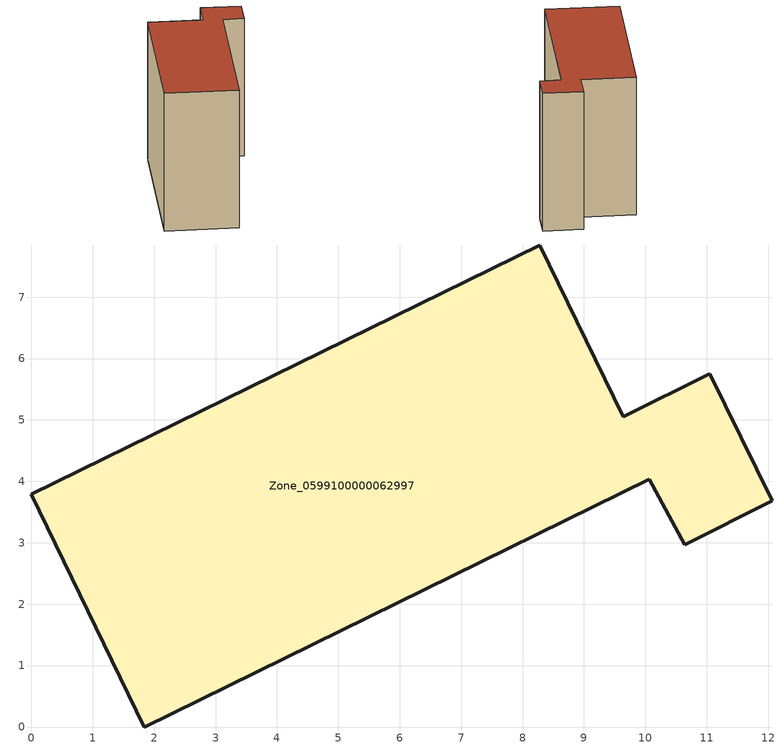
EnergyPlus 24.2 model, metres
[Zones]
Zone_0599100000062997
 floor ground (C_G): 10.06,4.03 1.84,0 0,3.79 8.28,7.85 9.64,5.05 11.05,5.75 12.06,3.69 10.64,2.97 z0
 wall outside (C_F): 8.28,7.85 0,3.79 1.84,0 10.06,4.03 10.64,2.97 12.06,3.69 11.05,5.75 9.64,5.05 8.28,7.85 z0:8.55
 roof outside (C_R): 9.64,5.05 8.28,7.85 0,3.79 1.84,0 10.06,4.03 10.64,2.97 12.06,3.69 11.05,5.75 z8.55
[BUILDING]
Pand.0599100000062997: North Axis=0; Terrain=City; Loads Convergence Tolerance Value=0.04; Temperature Convergence Tolerance Value=0.4; Solar Distribution=FullExterior; Maximum Number of Warmup Days=25; Minimum Number of Warmup Days=1
[Site:Location]
Rotterdam.The.Hague.AP_ZH_NLD Design_Conditions: Latitude=51.96; Longitude=4.45; Time Zone=1; Elevation=-4.5
[SITE:GROUNDTEMPERATURE:BUILDINGSURFACE]
18, 18, 18, 18, 18, 18, 18, 18, 18, 18, 18, 18
[MATERIAL] Thermal Absorptance=0.9; Solar Absorptance=0.7; Visible Absorptance=0.7
Name | Roughness | Thickness | Conductivity | Density | Specific Heat
G.TI.1946-1964 | MediumSmooth | 0.15 | 1 | 540 | 1210
F.TI.1946-1964 | Rough | 0.3 | 0.857143 | 1920 | 840
R.TI.1946-1964 | MediumRough | 0.2 | 0.277778 | 1500 | 1000
[CONSTRUCTION]
C_G: G.TI.1946-1964
C_F: F.TI.1946-1964
C_R: R.TI.1946-1964
[ZONE]
Zone_0599100000062997: Type=1; Multiplier=1; Ceiling Height=Autocalculate; Volume=Autocalculate; Floor Area=autocalculate; Part of Total Floor Area=Yes
[ZONEINFILTRATION:DESIGNFLOWRATE]
Infil_Zone_0599100000062997: Zone or ZoneList or Space or SpaceList=Zone_0599100000062997; Schedule=AlwaysOn; Design Flow Rate Calculation Method=Flow/Area; Flow Rate per Floor Area=0.003; Constant Term Coefficient=1; Temperature Term Coefficient=0; Velocity Term Coefficient=0; Velocity Squared Term Coefficient=0
[HVACTEMPLATE:ZONE:IDEALLOADSAIRSYSTEM]
Zone_0599100000062997: Maximum Heating Supply Air Temperature=50; Minimum Cooling Supply Air Temperature=13; Maximum Heating Supply Air Humidity Ratio=0.0156; Minimum Cooling Supply Air Humidity Ratio=0.0077; Heating Limit=NoLimit; Cooling Limit=NoLimit; Dehumidification Control Type=ConstantSensibleHeatRatio; Cooling Sensible Heat Ratio=0.7; Dehumidification Setpoint=60; Humidification Control Type=None; Humidification Setpoint=30; Outdoor Air Method=None; Outdoor Air Flow Rate per Person=0.00944; Outdoor Air Flow Rate per Zone Floor Area=0; Outdoor Air Flow Rate per Zone=0; Demand Controlled Ventilation Type=None; Outdoor Air Economizer Type=NoEconomizer; Heat Recovery Type=None; Sensible Heat Recovery Effectiveness=0.7; Latent Heat Recovery Effectiveness=0.65
[ZONECONTROL:THERMOSTAT]
ThermostatControl_Zone_0599100000062997: Zone or ZoneList=Zone_0599100000062997; Control Type Schedule=DualSetpointControlType; Control 1=Thermostat_Zone_0599100000062997; Temperature Difference Between Cutout And Setpoint=0
[THERMOSTATSETPOINT:DUALSETPOINT]
Thermostat_Zone_0599100000062997: Heating Setpoint Temperature Schedule=HeatingSetpoint_Zone_0599100000062997; Cooling Setpoint Temperature Schedule=CoolingSetpoint_Zone_0599100000062997
[SCHEDULE:COMPACT]
HeatingSetpoint_Zone_0599100000062997: Through: 12/31, For: AllDays, Until: 24:00, 21
CoolingSetpoint_Zone_0599100000062997: Through: 12/31, For: AllDays, Until: 24:00, 24
DualSetpointControlType: Through: 12/31, For: AllDays, Until: 24:00, 4
AlwaysOn: Through: 12/31, For: AllDays, Until: 24:00, 1
